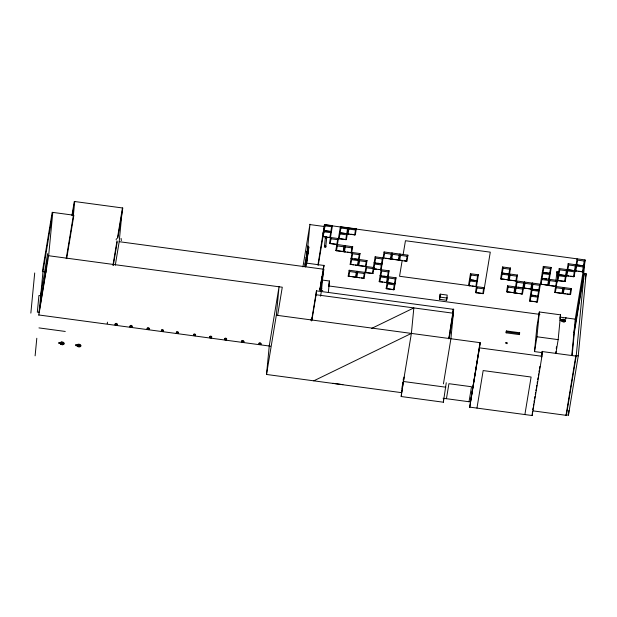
<?xml version="1.0" encoding="UTF-8"?>
<svg xmlns="http://www.w3.org/2000/svg" width="617" height="617" viewBox="0 0 617 617"><rect width="100%" height="100%" fill="white"/><g stroke="black" fill="none" stroke-linecap="round" stroke-linejoin="round"><path stroke-width="0.93" d="M116.436 238.578L116.135 239.828M121.364 240.615L121.055 238.347M439.605 299.322L440.183 294.139L447.186 295.08L446.955 298.034L446.608 300.271L439.605 299.322L440.183 294.139M446.608 300.271L446.839 297.317M30.85 313.12L34.706 272.976M35.115 355.839L36.804 338.263M46.044 270.308L47.64 253.649L40.676 295.713L38.933 295.481L37.328 312.133L39.079 312.372L46.159 269.135M48.62 255.947L52.8 212.395L42.989 271.642L38.809 315.194L48.635 255.731L282.277 287.213L277.604 315.418M115.302 265.194L119.197 241.687L122.436 207.96L117.454 238.054M115.641 325.02C113.196 324.565 119.042 325.244 116.382 325.12M115.155 323.879C119.513 325.56 115.333 321.256 115.032 324.735M130.565 327.033C128.097 326.586 133.874 327.226 131.313 327.126M130.087 325.853C134.475 327.689 130.226 323.177 129.956 326.748M147.116 329.062C146.468 326.37 150.918 329.062 148.751 328.213C146.106 327.033 148.065 331.244 147.139 328.761M147.725 329.339L148.928 329.663L149.306 328.437M149.183 329.339L148.466 329.439M161.932 331.252C159.487 330.797 165.24 331.476 162.672 331.352M161.453 330.072C165.811 331.915 161.623 327.411 161.322 330.974M176.863 333.265C174.418 332.825 180.164 333.481 177.603 333.365M176.369 332.131C180.874 333.766 176.354 329.54 176.254 332.987M194.016 335.579C191.555 335.139 197.301 335.779 194.756 335.679M193.537 334.399C197.918 336.226 193.676 331.753 193.406 335.293M210.189 337.754C207.705 337.345 213.497 337.923 210.929 337.854M209.695 336.62C214.045 338.293 209.903 333.967 209.579 337.476M225.112 339.766C222.675 339.311 228.413 339.99 225.861 339.867M224.627 338.633C229.046 340.283 224.727 336.026 224.503 339.489M241.656 341.795C247.864 343.044 239.936 337.923 242.273 342.08M241.779 340.946C242.334 340.036 245.157 342.404 243.013 342.18M259.448 344.394C257.019 343.931 262.726 344.625 260.189 344.494M258.963 343.26C263.32 344.934 259.14 340.615 258.839 344.109M371.511 328.475L413.837 307.914L411.385 333.411L401.574 392.659L266.521 374.465L269.328 345.227M266.521 374.465L276.331 315.218L279.085 286.527L269.274 345.775M305.068 266.644L307.883 245.936L308.816 247.016L308.392 251.443L307.575 256.379L306.387 257.173L306.896 251.859L307.59 251.921M305.947 266.066L309.965 224.202L302.924 266.891M306.348 262.973L306.603 260.32L306.333 261.963M307.289 256.232L306.595 262.302L305.407 263.097L306.225 264.045M306.672 263.721L306.896 260.042M306.472 263.467L307.999 251.952M316.081 294.98L316.506 290.607L311.492 320.963M320.693 286.396L320.076 290.345M324.411 246.923L325.429 237.082L326.755 237.26L325.737 247.101L324.411 246.923L324.581 245.936L325.907 246.114L325.737 247.101M321.388 291.471L321.688 288.324L321.179 291.594M323.524 269.213L323.91 265.225L323.285 268.989M328.352 292.458L329.455 281.013L322.074 280.018M446.268 382.741L443.353 402.215L401.204 396.53L401.806 390.283M401.976 388.502L402.238 385.826M401.204 396.53L404.12 377.064M443.353 402.215L443.7 398.644M311.878 320.37L316.105 294.749L453.356 313.235L450.904 338.741L443.43 383.874M479.494 348.127L480.018 342.659L469.684 407.374L479.517 347.872L541.942 356.287L532.132 415.526L469.714 407.12M506.148 332.825L506.395 330.951L519.653 332.74L519.398 334.615L506.148 332.825L506.395 330.951M541.888 352.585L534.507 351.59L536.89 326.786L539.343 311.978L560.552 314.84L558.169 339.635L555.871 353.518M534.507 351.59L536.96 336.774L539.343 311.978M532.132 415.526L532.533 411.392M541.942 356.287L542.42 351.32L541.487 356.958M555.863 281.591L556.881 271.742L558.208 271.92L557.352 280.781L557.19 281.768L555.863 281.591L556.025 280.604L557.352 280.781M557.19 281.768L558.208 271.92M555.809 353.495L555.994 351.582M556.272 348.721L556.449 346.816M566.051 414.817L566.005 415.318L575.862 355.569L575.808 356.071M571.766 355.338L575.237 319.159L585.047 259.911L324.457 224.804M572.136 355.631L574.342 332.694L584.145 273.454L586.15 273.724L578.252 355.893L568.45 415.141L566.445 414.871M568.45 415.141L568.905 410.367M533.157 410.891L566.398 415.372L576.255 355.623L584.145 273.454M61.276 344.594L61.53 342.019M62.649 344.78L62.903 342.204M321.642 288.771L323.539 269.213L320.076 290.137M564.038 321.997L564.293 319.421M565.743 319.174L565.912 317.462M71.942 215.572L74.279 201.474L122.814 208.006L117.832 238.1M72.374 215.634L74.711 201.528L73.377 215.372L66.22 258.623M66.705 258.492L73.87 215.233L52.183 212.31L42.372 271.557L46.144 272.066M112.942 265.325L116.991 240.869M113.32 265.372L117.215 241.864M107.204 323.701L107.458 322.159M117.099 325.012L117.222 324.118M132.023 327.025L132.146 326.169M163.389 331.252L163.513 330.396M178.321 333.265L178.436 332.409M195.473 335.571L195.597 334.722M211.646 337.754L211.77 336.897M226.57 339.766L226.694 338.91M260.906 344.394L261.03 343.538M304.829 264.315L305.107 262.626M304.844 266.482L307.366 251.25L308.392 251.443M305.245 266.791L305.87 263.035L323.886 265.457L319.837 289.905M307.559 254.582L307.837 252.939L306.896 251.859M308.138 251.127L308.816 247.016M305.608 266.845L306.233 263.081M322.922 233.974L323.239 232.092M323.547 230.21L323.863 228.336M324.064 227.11L324.48 224.573L332.44 225.645L329.493 243.414L352.708 246.754L351.729 252.685L351.081 252.808L335.818 250.541L337.615 239.674L338.432 238.563L346.384 239.635L348.343 227.789L348.86 229.077L348.042 234.013L354.667 234.907L355.315 234.784L356.302 228.861L340.391 226.717L337.445 244.486L336.797 244.617L337.314 245.905L336.496 250.841M317.917 265.071L324.48 224.573L324.997 225.861L324.18 230.804L331.452 231.568L330.643 232.678L329.825 237.614L322.521 236.419L326.941 237.013M318.279 265.117L324.658 226.562L309.935 224.58M323.2 236.727L324.018 231.791L323.632 230.82M325.267 238.069L325.429 237.082M326.594 238.247L326.755 237.26M319.861 289.674L321.418 280.272M321.727 278.39L322.043 276.509M322.352 274.627L322.66 272.745M320.47 289.951L323.902 269.267L119.197 241.687M330.805 231.691L331.622 226.755L332.44 225.645M320.609 296.175L321.511 290.183M330.172 243.723L330.99 238.787L330.473 237.491L329.825 237.614M328.537 286.566L329.455 281.013M339.103 238.872L339.921 233.928L339.412 232.64L344.71 233.357M349.129 233.951L340.09 232.941L340.908 228.005L340.391 226.717M343.121 251.736L343.939 246.8L344.756 245.689L345.265 246.977L344.448 251.913M343.769 251.613L344.756 245.689M345.736 239.758L346.553 234.822L347.363 233.712L348.042 234.013M346.715 233.835L347.533 228.899L348.343 227.789M351.081 252.808L351.898 247.872L352.708 246.754M354.667 234.907L355.485 229.971L356.302 228.861M354.652 258.878L367.022 260.551L364.084 278.321L348.173 276.177L349.16 270.254L373.015 273.47L373.856 268.387M350.14 264.331L352.099 252.476L360.05 253.548L358.091 265.403L350.14 264.331L353.672 264.809M348.852 276.485L349.669 271.542L349.16 270.254M350.811 264.631L351.628 259.695L351.119 258.407L352.885 258.646M373.015 273.47L365.742 272.699L366.56 267.763L366.043 266.475L358.77 265.703L359.588 260.767L359.071 259.479L351.798 258.708L352.615 253.772L352.099 252.476M355.477 277.372L356.294 272.436L357.112 271.326L357.621 272.614L356.803 277.557M357.444 265.526L358.261 260.59L359.071 259.479M358.423 259.603L359.241 254.667L360.05 253.548M356.132 277.249L357.112 271.326M363.436 278.444L364.254 273.508L365.063 272.398L365.742 272.699M365.395 266.598L366.213 261.662L367.022 260.551M372.367 273.593L375.151 256.811L406.318 261.222L406.965 261.091L407.945 255.168L384.082 251.952L379.177 281.576L395.088 283.72L394.271 284.83L393.461 289.774L386.149 288.571L389.096 270.801L378.491 269.374M387.808 282.956L388.625 278.012L388.116 276.724L380.836 275.961L381.653 271.017L381.144 269.729L373.863 268.958L374.681 264.022L374.164 262.734L375.938 262.973M380.488 269.853L381.306 264.917L382.124 263.806L374.843 263.035L375.66 258.099L375.151 256.811M381.476 263.929L382.293 258.993L383.103 257.883M379.856 281.884L380.674 276.948L380.157 275.652L381.931 275.892M383.782 258.184L384.599 253.248L384.082 251.952M386.481 282.771L387.299 277.835L388.116 276.724M387.468 276.848L388.286 271.912L389.096 270.801M390.407 259.078L391.224 254.142L392.034 253.024L392.551 254.32L391.733 259.256M391.055 258.947L392.034 253.024M386.828 288.879L387.646 283.943L387.137 282.648M394.44 283.843L395.258 278.907L396.068 277.797L383.697 276.131M398.358 260.15L399.176 255.214L399.993 254.096L400.502 255.392L399.685 260.328M393.461 289.774L394.109 289.643L396.068 277.797M399.014 260.019L399.993 254.096M402.191 260.374L399.561 276.269L470.262 285.802M403.117 254.759L405.446 240.723L490.284 252.16L483.419 293.63L475.468 292.558L478.406 274.781L470.455 273.709L468.496 285.563L476.447 286.635L476.956 287.923L476.147 292.859M406.318 261.222L407.135 256.286L407.945 255.168M402.546 383.951L402.855 382.07M403.163 380.195L403.479 378.321M452.608 313.768L453.387 309.063L448.76 338.826M448.898 338.517L449.215 336.635M449.523 334.753L449.832 332.872M450.148 330.99L451.706 321.588M452.014 319.706L452.323 317.824M452.639 315.943L453.726 309.364L316.475 290.869M449.153 338.625L453.356 313.235M446.438 398.705L448.921 383.697L471.511 386.736L469.028 401.744M469.167 285.864L469.984 280.928L469.475 279.64L473.895 280.234M475.8 286.758L476.617 281.822L477.427 280.704L470.154 279.941L470.972 275.005L470.455 273.709M476.779 280.835L477.597 275.899L478.406 274.781M482.772 293.754L483.589 288.818L484.399 287.707L472.005 286.033M476.956 408.099L483.165 370.57L531.098 377.033L524.89 414.555M500.603 278.822L502.562 266.968L510.521 268.04L508.555 279.894L500.603 278.822L543.022 284.537M501.282 279.123L502.099 274.187L501.582 272.899L517.493 275.043L514.547 292.813L506.596 291.741L507.575 285.818L539.389 290.106L538.579 291.216L537.762 296.152L530.458 294.957L530.967 296.245L530.15 301.189L537.43 301.952L543.315 266.405L551.266 267.477L548.328 285.247L540.376 284.182L539.559 285.293L538.741 290.229L523.486 287.962L522.668 289.072L521.851 294.008L514.547 292.813M516.205 287.19L517.023 282.254L516.514 280.966L509.233 280.195L510.051 275.259L509.542 273.971L502.261 273.2L503.079 268.264L502.562 266.968M507.907 280.018L508.724 275.082L509.542 273.971M508.886 274.095L509.704 269.159L510.521 268.04M507.274 292.049L508.092 287.106L507.575 285.818M513.899 292.936L514.717 288L515.527 286.89L516.043 288.178L515.226 293.114M515.858 281.09L516.676 276.154L517.493 275.043M522.838 288.085L523.656 283.149L524.465 282.038L524.974 283.326L524.165 288.262M521.851 294.008L522.506 293.885L524.465 282.038M519.398 334.615L519.653 332.74M530.79 289.157L531.607 284.221L532.417 283.11L532.934 284.398L532.116 289.334M530.15 301.189L529.479 300.88L532.417 283.11M531.137 295.258L531.954 290.322L531.438 289.034M536.782 302.075L537.6 297.139L538.41 296.029L537.762 296.152M541.047 284.483L541.865 279.547L541.356 278.252L556.38 280.28M542.027 278.56L542.844 273.624L542.335 272.328L550.287 273.4L549.477 274.511L548.66 279.455M550.287 273.4L543.014 272.637L543.832 267.693L543.315 266.405M547.68 285.378L548.498 280.442L549.307 279.324L549.824 280.619L549.007 285.555L571.543 288.594L570.563 294.517L554.652 292.373L556.449 281.514L557.259 280.396L565.218 281.468L568.157 263.698L580.528 265.364M549.639 273.524L550.457 268.588L551.266 267.477M541.24 356.217L542.019 351.52L576.209 356.125M532.764 409.626L533.08 407.744M533.389 405.863L533.697 403.981M534.014 402.099L534.322 400.217M534.638 398.335L534.947 396.461M535.255 394.579L535.571 392.697M535.88 390.816L536.188 388.934M536.505 387.052L536.813 385.17M537.129 383.296L537.438 381.414M537.746 379.532L538.063 377.65M538.371 375.768L538.68 373.887M538.996 372.005L539.304 370.123M539.62 368.249L539.929 366.367M556.711 272.729L556.881 271.742M555.331 292.674L556.148 287.738L555.632 286.45L556.279 286.319L559.226 268.549L572.483 270.331M565.218 281.468L557.938 280.704L558.755 275.768L558.246 274.472L568.851 275.899M565.55 275.668L566.367 270.732L567.177 269.621L582.44 271.889L583.25 266.953L584.068 265.842L576.787 265.071L577.605 260.135L577.096 258.839L574.149 276.617L573.501 276.74L558.917 274.781L559.735 269.837L559.226 268.549M561.956 293.569L562.773 288.633L563.583 287.522L564.1 288.81L563.282 293.746M562.604 293.445L563.583 287.522M564.57 281.591L565.388 276.655L566.198 275.544M566.876 275.845L567.694 270.909L567.177 269.621M567.856 269.922L568.673 264.986L568.157 263.698M559.943 318.542L560.552 314.84M569.907 294.641L570.725 289.705L571.543 288.594M573.501 276.74L574.319 271.804L575.129 270.693L576.903 270.932M574.481 270.817L575.299 265.881L576.116 264.77L576.787 265.071M575.808 270.994L576.625 266.058L576.116 264.77M583.42 265.966L584.237 261.03L585.047 259.911L583.751 273.4L573.941 332.648M585.217 279.362L586.15 273.724M312.464 317.123L310.737 320.123M373.948 267.616L373.185 268.657L373.863 268.958M313.775 380.828L411.385 333.411M582.44 271.889L583.088 271.765L578.669 271.172M538.741 290.229L539.389 290.106M305.916 257.783L307.019 257.875M324.997 225.861L331.622 226.755M340.908 228.005L347.533 228.899M348.86 229.077L355.485 229.971M577.605 260.135L584.237 261.03M323.501 230.496L331.452 231.568M350.896 234.19L355.315 234.784M582.301 265.603L584.068 265.842M324.018 231.791L330.643 232.678M339.921 233.928L346.553 234.822M568.673 264.986L575.299 265.881M576.625 266.058L583.25 266.953M328.707 237.252L346.384 239.635M330.99 238.787L337.615 239.674M543.832 267.693L550.457 268.588M559.735 269.837L566.367 270.732M567.694 270.909L574.319 271.804M329.493 243.414L337.445 244.486M570.617 276.138L574.149 276.617M337.314 245.905L343.939 246.8M345.265 246.977L351.898 247.872M503.079 268.264L509.704 269.159M542.844 273.624L549.477 274.511M558.755 275.768L565.388 276.655M384.599 253.248L391.224 254.142M392.551 254.32L399.176 255.214M400.502 255.392L407.135 256.286M335.818 250.541L345.543 251.852M347.309 252.083L351.729 252.685M544.009 278.614L546.654 278.969M352.615 253.772L359.241 254.667M385.756 258.238L402.546 260.497M404.312 260.736L406.965 261.091M502.099 274.187L508.724 275.082M510.051 275.259L516.676 276.154M541.865 279.547L548.498 280.442M549.824 280.619L556.449 281.514M375.66 258.099L382.293 258.993M544.796 284.776L556.279 286.319M470.972 275.005L477.597 275.899M351.628 259.695L358.261 260.59M359.588 260.767L366.213 261.662M377.704 263.212L382.124 263.806M517.023 282.254L523.656 283.149M524.974 283.326L531.607 284.221M532.934 284.398L539.559 285.293M556.148 287.738L562.773 288.633M564.1 288.81L570.725 289.705M374.681 264.022L381.306 264.917M475.661 280.473L477.427 280.704M355.438 265.04L374.002 267.547M518.18 287.244L520.833 287.599M469.984 280.928L476.617 281.822M554.652 292.373L565.257 293.8M567.023 294.039L570.563 294.517M366.56 267.763L376.725 269.135M508.092 287.106L514.717 288M516.043 288.178L522.668 289.072M531.954 290.322L538.579 291.216M381.653 271.017L388.286 271.912M506.596 291.741L517.2 293.168M518.966 293.407L522.506 293.885M530.458 294.957L535.757 295.674M476.956 287.923L483.589 288.818M349.669 271.542L356.294 272.436M357.621 272.614L364.254 273.508M530.967 296.245L537.6 297.139M380.674 276.948L387.299 277.835M388.625 278.012L395.258 278.907M475.468 292.558L483.419 293.63M348.173 276.177L350.826 276.532M352.592 276.771L359.665 277.727M361.431 277.966L364.084 278.321M529.479 300.88L537.43 301.952M379.177 281.576L382.717 282.054M384.484 282.293L395.088 283.72M387.646 283.943L394.271 284.83M386.149 288.571L394.109 289.643M439.952 297.093L446.955 298.034M328.969 285.98L539.921 314.4M559.966 317.099L575.237 319.159M506.31 331.838L519.568 333.627M536.96 336.774L558.169 339.635M276.331 315.218L480.219 342.69L470.409 401.929L443.068 398.25M576.255 355.623L578.252 355.893M38.832 314.978L270.562 346.199M38.956 327.905L65.271 331.452M403.688 381.522L445.844 387.206M332.941 383.296L342.898 384.638M560.059 319.637L565.349 320.346M559.974 320.555L565.257 321.264M58.669 342.42L63.952 343.129M75.475 344.633L80.758 345.35M58.576 343.337L63.867 344.047M75.382 345.551L80.665 346.26M40.545 297.355L41.192 297.463M306.387 257.173L307.413 257.366M558.246 274.472L558.917 274.781M542.335 272.328L543.014 272.637M557.259 280.396L557.938 280.704M548.328 285.247L549.007 285.555M501.582 272.899L502.261 273.2M508.555 279.894L509.233 280.195M469.475 279.64L470.154 279.941M339.412 232.64L340.09 232.941M323.632 230.55L324.18 230.804M374.164 262.734L374.843 263.035M351.119 258.407L351.798 258.708M358.091 265.403L358.77 265.703M380.157 275.652L380.836 275.961M322.382 290.322L322.76 290.754M505.94 342.574L505.855 343.461L507.182 343.638L507.267 342.751L505.94 342.574M60.813 344.271A2.028 1.35 9.4 0 0 64.083 343.754A2.028 1.35 9.4 0 0 61.391 342.011A2.028 1.35 9.4 0 0 60.813 344.271M77.619 346.492A2.028 1.35 9.4 0 0 80.889 345.967A2.028 1.35 9.4 0 0 78.197 344.224A2.028 1.35 9.4 0 0 77.619 346.492M562.203 321.496A2.028 1.35 9.4 0 0 565.473 320.971A2.028 1.35 9.4 0 0 562.781 319.228A2.028 1.35 9.4 0 0 562.203 321.496"/></g></svg>
